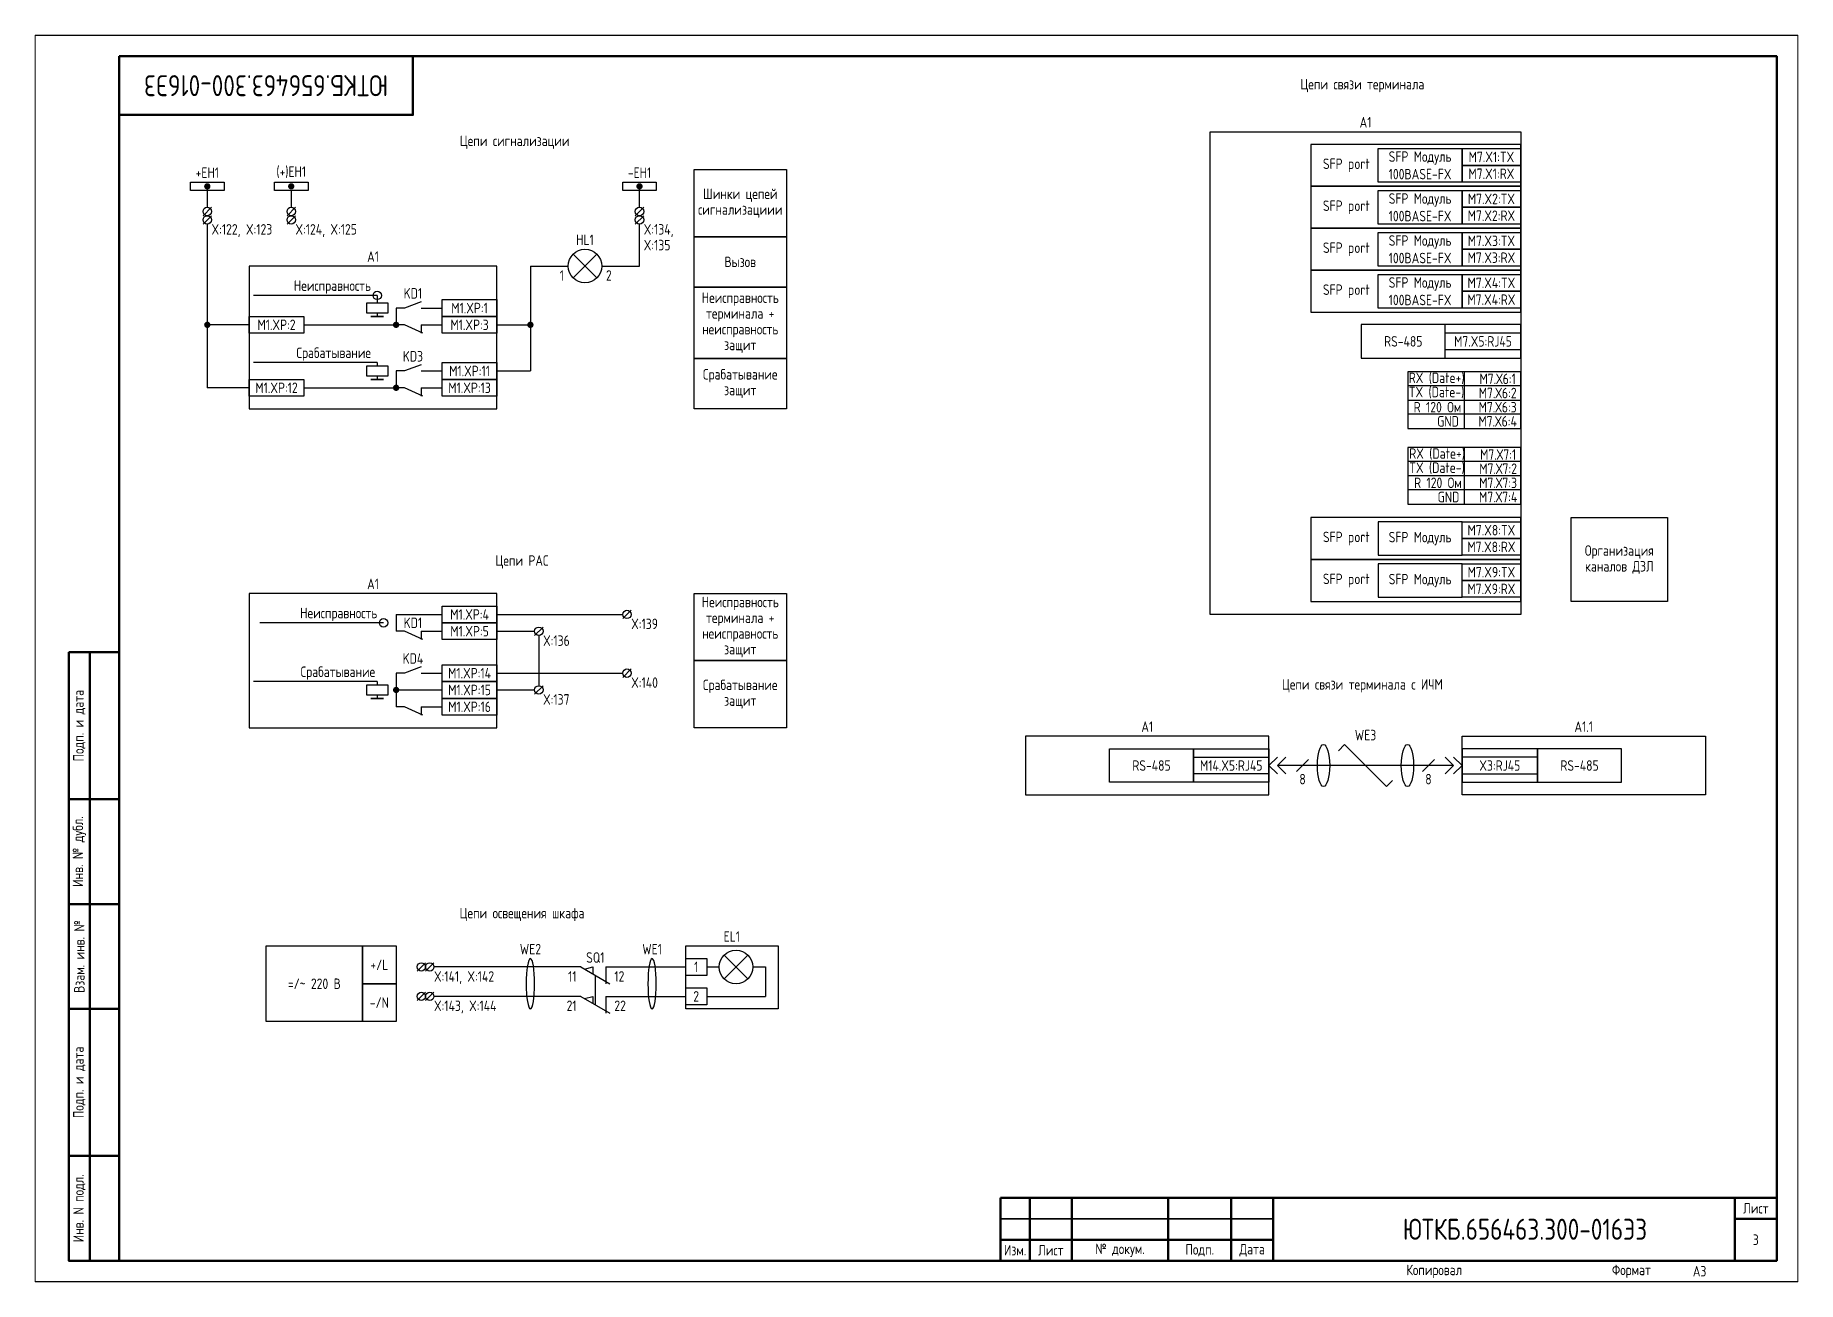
# Paper-space layout 'Лист3' of a CAD drawing. Header units: millimetres, sheet in inches. Extents: x 77.7 to 101.3, y 96.7 to 113.3.
# The model-space entities are those that its viewports show. They can reach past a viewport. Long polylines and large blocks are cut down to what shows.
import ezdxf

# ---------------------------------------------------------------- set-up
doc = ezdxf.new("R2010")
doc.units = ezdxf.units.MM
doc.styles.add('Gost_type_A', font='GOST_0.TTF')

# ---------------------------------------------------------------- blocks, each defined once
blk = doc.blocks.new('Штамп угловой верхний')
at = {"lineweight": 50}
blk.add_lwpolyline([(0, 0), (70, 0), (70, -14), (0, -14)], close=True, dxfattribs=at)
blk = doc.blocks.new('Формат_А3')
blk.add_lwpolyline([(-420, 297), (0, 297), (0, 0), (-420, 0)], close=True)
at = {"lineweight": 50}
blk.add_lwpolyline([(-400, 292), (-5, 292), (-5, 5), (-400, 5)], close=True, dxfattribs=at)
blk = doc.blocks.new('Штамп левый нижний')
at = {"lineweight": 50}
for points in [[(-12, 145), (-7, 145), (-7, 110), (-12, 110)], [(-7, 145), (0, 145), (0, 110), (-7, 110)], [(-12, 110), (-7, 110), (-7, 85), (-12, 85)], [(-7, 110), (0, 110), (0, 85), (-7, 85)], [(-12, 85), (-7, 85), (-7, 60), (-12, 60)], [(-7, 85), (0, 85), (0, 60), (-7, 60)], [(-12, 60), (-7, 60), (-7, 25), (-12, 25)], [(-7, 60), (0, 60), (0, 25), (-7, 25)], [(-12, 25), (-7, 25), (-7, 0), (-12, 0)], [(-7, 25), (0, 25), (0, 0), (-7, 0)]]:
    blk.add_lwpolyline(points, close=True, dxfattribs=at)
at = {"char_height": 2.5, "attachment_point": 5, "rotation": 90, "style": 'Gost_type_A'}
for s, insert, width in [('Подп. и дата', (-9.5, 127.5), 35), ('Инв. № дубл.', (-9.5, 97.5), 25), ('Взам. инв. №', (-9.5, 72.5), 25), ('Подп. и дата', (-9.5, 42.5), 35), ('Инв. N подл.', (-9.5, 12.5), 25)]:
    blk.add_mtext(s, dxfattribs=dict(at, insert=insert, width=width))
blk = doc.blocks.new('Штамп малый нижний')
at = {"lineweight": 50}
for points in [[(-185, 15), (-178, 15), (-178, 5), (-185, 5)], [(-178, 15), (-168, 15), (-168, 5), (-178, 5)], [(-168, 15), (-145, 15), (-145, 5), (-168, 5)], [(-145, 15), (-130, 15), (-130, 5), (-145, 5)], [(-130, 15), (-120, 15), (-120, 5), (-130, 5)], [(-120, 15), (-10, 15), (-10, 0), (-120, 0)], [(-10, 15), (0, 15), (0, 10), (-10, 10)], [(-10, 10), (0, 10), (0, 0), (-10, 0)], [(-185, 5), (-178, 5), (-178, 0), (-185, 0)], [(-178, 5), (-168, 5), (-168, 0), (-178, 0)], [(-168, 5), (-145, 5), (-145, 0), (-168, 0)], [(-145, 5), (-130, 5), (-130, 0), (-145, 0)], [(-130, 5), (-120, 5), (-120, 0), (-130, 0)]]:
    blk.add_lwpolyline(points, close=True, dxfattribs=at)
for points in [[(-185, 15), (-178, 15), (-178, 10), (-185, 10)], [(-178, 15), (-168, 15), (-168, 10), (-178, 10)], [(-168, 15), (-145, 15), (-145, 10), (-168, 10)], [(-145, 15), (-130, 15), (-130, 10), (-145, 10)], [(-130, 15), (-120, 15), (-120, 10), (-130, 10)], [(-185, 10), (-178, 10), (-178, 5), (-185, 5)], [(-178, 10), (-168, 10), (-168, 5), (-178, 5)], [(-168, 10), (-145, 10), (-145, 5), (-168, 5)], [(-145, 10), (-130, 10), (-130, 5), (-145, 5)], [(-130, 10), (-120, 10), (-120, 5), (-130, 5)]]:
    blk.add_lwpolyline(points, close=True)
at = {"char_height": 2.5, "style": 'Gost_type_A'}
for s, insert, width, attachment_point in [('Лист', (-5, 12.5), 10, 5), ('Изм.', (-181.5, 2.5), 7, 5), ('Лист', (-173, 2.5), 10, 5), ('№ докум.', (-156.5, 2.5), 23, 5), ('Подп.', (-137.5, 2.5), 15, 5), ('Дата', (-125, 2.5), 10, 5), ('Копировал', (-75, -2.53), 13.1202, 6), ('Формат', (-30, -2.53), 13.1202, 6)]:
    blk.add_mtext(s, dxfattribs=dict(at, insert=insert, width=width, attachment_point=attachment_point))
blk = doc.blocks.new('POINT')
at = {"const_width": 0.75}
blk.add_lwpolyline([(-0.375, 0, 1), (0.375, 0, 1)], format="xyb", close=True, dxfattribs=at)
blk = doc.blocks.new('Шинка')
blk.add_lwpolyline([(-4, 1), (4, 1), (4, -1), (-4, -1)], close=True)
blk.add_blockref('POINT', (0, 0))

msp = doc.modelspace()

# ---------------------------------------------------------------- linework, layer by layer
for p, q in [((881, 261), (881, 256)), ((984, 256), (984, 261)), ((901, 260), (901, 256)), ((882, 256), (880, 254)), ((882, 254), (880, 252)), ((881, 252), (881, 213)), ((902, 256), (900, 254)), ((902, 254), (900, 252)), ((985, 256), (983, 254)), ((985, 254), (983, 252)), ((984, 254), (984, 254.01)), ((984, 254), (984, 254.01)), ((984, 242), (984, 252)), ((968.17, 244.83), (973.83, 239.17)), ((973.83, 244.83), (968.17, 239.17)), ((958, 242), (967, 242)), ((958, 242), (958, 217)), ((975, 242), (984, 242)), ((921.5, 235), (892, 235)), ((921.5, 235), (921.5, 233.25)), ((891, 228), (881, 228)), ((921.5, 230.75), (921.5, 230)), ((932, 228), (932, 226)), ((950, 228), (958, 228)), ((921.5, 219), (892, 219)), ((921.5, 219), (921.5, 218.25)), ((921.5, 215.75), (921.5, 215)), ((950, 217), (958, 217)), ((891, 213), (881, 213)), ((932, 213), (932, 211)), ((982.01, 160), (980.01, 158)), ((923, 157), (893.5, 157)), ((926, 159), (926, 155)), ((950, 159), (980, 159)), ((961, 156), (959, 154)), ((932, 155), (932, 153)), ((950, 155), (959, 155)), ((960, 154), (960, 142)), ((921.5, 143), (892, 143)), ((921.5, 143), (921.5, 142.25)), ((950, 145), (980, 145)), ((982.01, 146), (980.01, 144)), ((921.5, 139.75), (921.5, 139)), ((950, 141), (959, 141)), ((961, 142), (959, 140)), ((932, 137), (932, 135)), ((1150.53, 126.53), (1152, 128)), ((1152, 128), (1162, 118)), ((1134, 123), (1136, 125)), ((1134, 123), (1136, 125)), ((1134, 123), (1136, 121)), ((1134, 123), (1136, 121)), ((1136, 123), (1138, 125)), ((1136, 123), (1138, 125)), ((1178, 123), (1136, 123)), ((1136, 123), (1138, 121)), ((1136, 123), (1138, 121)), ((1143.41, 124.41), (1140.59, 121.59)), ((1173.41, 124.41), (1170.59, 121.59)), ((1178, 123), (1176, 125)), ((1178, 123), (1176, 125)), ((1178, 123), (1176, 121)), ((1178, 123), (1176, 121)), ((1180, 123), (1178, 125)), ((1180, 123), (1178, 125)), ((1180, 123), (1178, 121)), ((1180, 123), (1178, 121)), ((1162, 118), (1163.41, 119.41)), ((933.01, 76), (931.01, 74)), ((935.01, 76), (933.01, 74)), ((1004.17, 77.83), (1009.83, 72.17)), ((1009.83, 77.83), (1004.17, 72.17)), ((970, 75), (935.01, 75)), ((970, 75), (976.92, 71)), ((970.87, 74.5), (972.87, 75)), ((972.87, 75), (972.87, 73.34)), ((976, 75), (976, 71)), ((976, 75), (995, 75)), ((1000, 75), (1003, 75)), ((1011, 75), (1014, 75)), ((1014, 75), (1014, 68)), ((933.01, 69), (931.01, 67)), ((935.01, 69), (933.01, 67)), ((970, 68), (935.01, 68)), ((970, 68), (976.92, 64)), ((970.87, 67.5), (972.87, 68)), ((972.87, 68), (972.87, 66.34)), ((976, 68), (976, 64)), ((976, 68), (995, 68)), ((1000, 68), (1014, 68))]:
    msp.add_line(p, q)
at = {"ltscale": 1.08}
for p, q in [((928, 232), (926, 232)), ((926, 232), (926, 228)), ((932, 232), (937, 232)), ((904, 228), (926, 228)), ((928, 228), (926, 228)), ((932, 228), (937, 228)), ((928, 217), (926, 217)), ((926, 217), (926, 213)), ((932, 217), (937, 217)), ((904, 213), (926, 213)), ((928, 213), (926, 213)), ((932, 213), (937, 213)), ((926, 159), (937, 159)), ((928, 155), (926, 155)), ((932, 155), (937, 155)), ((928, 145), (926, 145)), ((926, 145), (926, 137)), ((932, 145), (937, 145)), ((926, 141), (937, 141)), ((928, 137), (926, 137)), ((932, 137), (937, 137))]:
    msp.add_line(p, q, dxfattribs=at)
at = {"ltscale": 4.32}
for p, q in [((932, 233.5), (928, 232)), ((932.39, 226), (928, 228)), ((932, 218.5), (928, 217)), ((932.39, 211), (928, 213)), ((932.39, 153), (928, 155)), ((932, 146.5), (928, 145)), ((932.39, 135), (928, 137))]:
    msp.add_line(p, q, dxfattribs=at)
at = {"ltscale": 0.5}
msp.add_line((973.46, 73), (973.46, 66), dxfattribs=at)
for points in [[(1120, 274), (1194, 274), (1194, 159), (1120, 159)], [(1144, 261), (1194, 261), (1194, 271), (1144, 271)], [(1160, 270), (1180, 270), (1180, 262), (1160, 262)], [(1180, 270), (1194, 270), (1194, 266), (1180, 266)], [(1019, 249), (997, 249), (997, 265), (1019, 265)], [(1180, 266), (1194, 266), (1194, 262), (1180, 262)], [(1144, 251), (1194, 251), (1194, 261), (1144, 261)], [(1160, 260), (1180, 260), (1180, 252), (1160, 252)], [(1180, 260), (1194, 260), (1194, 256), (1180, 256)], [(1180, 256), (1194, 256), (1194, 252), (1180, 252)], [(1019, 237), (997, 237), (997, 249), (1019, 249)], [(1144, 241), (1194, 241), (1194, 251), (1144, 251)], [(1160, 250), (1180, 250), (1180, 242), (1160, 242)], [(1180, 250), (1194, 250), (1194, 246), (1180, 246)], [(1180, 246), (1194, 246), (1194, 242), (1180, 242)], [(891, 208), (950, 208), (950, 242), (891, 242)], [(1144, 231), (1194, 231), (1194, 241), (1144, 241)], [(1160, 240), (1180, 240), (1180, 232), (1160, 232)], [(1180, 240), (1194, 240), (1194, 236), (1180, 236)], [(1019, 220), (997, 220), (997, 237), (1019, 237)], [(1180, 236), (1194, 236), (1194, 232), (1180, 232)], [(924, 233.25), (924, 230.75), (919, 230.75), (919, 233.25)], [(937, 234), (950, 234), (950, 230), (937, 230)], [(891, 230), (904, 230), (904, 226), (891, 226)], [(923, 230), (920, 230)], [(937, 230), (950, 230), (950, 226), (937, 226)], [(1176, 226.06), (1194, 226.06), (1194, 222.06), (1176, 222.06)], [(937, 219), (950, 219), (950, 215), (937, 215)], [(1019, 208), (997, 208), (997, 220), (1019, 220)], [(891, 215), (904, 215), (904, 211), (891, 211)], [(924, 218.25), (924, 215.75), (919, 215.75), (919, 218.25)], [(923, 215), (920, 215)], [(937, 215), (950, 215), (950, 211), (937, 211)], [(1180.58, 203.26), (1180.58, 216.77), (1167.06, 216.77), (1167.06, 203.26)], [(1180.58, 185.27), (1180.58, 198.78), (1167.06, 198.78), (1167.06, 185.27)], [(1194, 182.08), (1144, 182.08), (1144, 172.08), (1194, 172.08)], [(1180, 181.08), (1194, 181.08), (1194, 177.08), (1180, 177.08)], [(1229, 162.08), (1206, 162.08), (1206, 182.08), (1229, 182.08)], [(1180, 177.08), (1194, 177.08), (1194, 173.08), (1180, 173.08)], [(1194, 172.08), (1144, 172.08), (1144, 162.08), (1194, 162.08)], [(1180, 171.08), (1194, 171.08), (1194, 167.08), (1180, 167.08)], [(891, 132), (950, 132), (950, 164), (891, 164)], [(1019, 148), (997, 148), (997, 164), (1019, 164)], [(1180, 167.08), (1194, 167.08), (1194, 163.08), (1180, 163.08)], [(937, 161), (950, 161), (950, 157), (937, 157)], [(937, 157), (950, 157), (950, 153), (937, 153)], [(937, 147), (950, 147), (950, 143), (937, 143)], [(1019, 132), (997, 132), (997, 148), (1019, 148)], [(937, 143), (950, 143), (950, 139), (937, 139)], [(924, 142.25), (924, 139.75), (919, 139.75), (919, 142.25)], [(923, 139), (920, 139)], [(937, 139), (950, 139), (950, 135), (937, 135)], [(1076, 116), (1134, 116), (1134, 130), (1076, 130)], [(1096, 127), (1116, 127), (1116, 119), (1096, 119)], [(1116, 127), (1134, 127), (1134, 119), (1116, 119)], [(1238, 116), (1180, 116), (1180, 130), (1238, 130)], [(1198, 127), (1180, 127), (1180, 119), (1198, 119)], [(1218, 127), (1198, 127), (1198, 119), (1218, 119)], [(1116, 125), (1134, 125), (1134, 121), (1116, 121)], [(1198, 125), (1180, 125), (1180, 121), (1198, 121)], [(918, 62), (895, 62), (895, 80), (918, 80)], [(926, 71), (918, 71), (918, 80), (926, 80)], [(995, 80), (1017, 80), (1017, 65), (995, 65)], [(995, 77), (1000, 77), (1000, 73), (995, 73)], [(926, 62), (918, 62), (918, 71), (926, 71)], [(995, 70), (1000, 70), (1000, 66), (995, 66)]]:
    msp.add_lwpolyline(points, close=True)
at = {"ltscale": 4}
for points in [[(1156, 220.06), (1194, 220.06), (1194, 228.06), (1156, 228.06)], [(1156, 220.06), (1176, 220.06), (1176, 228.06), (1156, 228.06)], [(1160, 173.08), (1180, 173.08), (1180, 181.08), (1160, 181.08)], [(1160, 163.08), (1180, 163.08), (1180, 171.08), (1160, 171.08)]]:
    msp.add_lwpolyline(points, close=True, dxfattribs=at)
for points in [[(1180.58, 203.26), (1194, 203.26), (1194, 216.77), (1180.58, 216.77)], [(1194, 213.44), (1167.06, 213.44)], [(1194, 210.01), (1167.06, 210.01)], [(1194, 206.68), (1167.06, 206.68)], [(1180.58, 185.27), (1194, 185.27), (1194, 198.78), (1180.58, 198.78)], [(1194, 195.45), (1167.06, 195.45)], [(1194, 192.02), (1167.06, 192.02)], [(1194, 188.69), (1167.06, 188.69)]]:
    msp.add_lwpolyline(points)
for centre, radius in [((881, 255), 1), ((881, 253), 1), ((901, 255), 1), ((901, 253), 1), ((984, 255), 1), ((984, 253), 1), ((971, 242), 4), ((921.5, 235), 1), ((981.01, 159), 1), ((923, 157), 1), ((960, 155), 1), ((981.01, 145), 1), ((960, 141), 1), ((932.01, 75), 1), ((934.01, 75), 1), ((1007, 75), 4), ((932.01, 68), 1), ((934.01, 68), 1)]:
    msp.add_circle(centre, radius)
for centre in [(1147, 123), (1167, 123)]:
    msp.add_ellipse(centre, major_axis=(0, -5), ratio=0.293778)
at = {"extrusion": (0, 0, -1)}
for centre in [(958, 71), (987, 71)]:
    msp.add_ellipse(centre, major_axis=(0, -6), ratio=0.166667, dxfattribs=at)

# ---------------------------------------------------------------- block references
at = {"color": 1}
for name, p in [('Формат_А3', (840, 0)), ('Формат_А3', (1260, 0)), ('Формат_А3', (1680, 0)), ('Штамп левый нижний', (860, 5)), ('Штамп малый нижний', (1255, 5))]:
    msp.add_blockref(name, p, dxfattribs=at)
for name, p in [('Штамп угловой верхний', (860, 292)), ('Шинка', (881, 261)), ('Шинка', (901, 261)), ('Шинка', (984, 261)), ('POINT', (881, 228)), ('POINT', (926, 228)), ('POINT', (958, 228)), ('POINT', (926, 213)), ('POINT', (926, 141))]:
    msp.add_blockref(name, p)

# ---------------------------------------------------------------- texts
at = {"insert": (895, 285), "char_height": 5, "width": 70, "attachment_point": 5, "rotation": 180, "style": 'Gost_type_A'}
msp.add_mtext('ЮТКБ.656463.300-016Э3', dxfattribs=at)
at = {"char_height": 2.5, "style": 'Gost_type_A'}
for s, insert, width, attachment_point, line_spacing_factor in [('Цепи связи терминала', (1156.25, 285), 197.5, 5, 0.9), ('A1', (1157, 275), 74.0002, 8, 0.9), ('Цепи сигнализации', (954.25, 271.5), 197.5, 5, 0.9), ('Шинки цепей сигнализациии', (1008, 257), 21.9988, 5, 0.9), ('X:122, X:123', (882, 252), 16, 1, 0.9), ('X:124, X:125', (902, 252), 16, 1, 0.9), ('X:134,\\PX:135', (985, 252), 16, 1, 0.9), ('A1', (920.5, 243), 59, 8, 0.9), ('Вызов', (1008, 243), 21.9988, 5, 0.9), ('Неисправность', (920, 237), 37, 6, 0.8), ('Неисправность терминала + неисправность защит', (1008, 228.5), 21.9988, 5, 0.9), ('Срабатывание защит', (1008, 214), 21.9988, 5, 0.9), ('RX (Date+)', (1173.95, 213.88), 59, 8, 0.9), ('M7.Х6:1', (1188.49, 213.88), 59, 8, 0.9), ('TX (Date-)', (1173.93, 210.5), 59, 8, 0.9), ('M7.Х6:2', (1188.49, 210.5), 59, 8, 0.9), ('R 120 Ом', (1174.15, 207.13), 59, 8, 0.9), ('GND', (1176.67, 203.76), 59, 8, 0.9), ('M7.Х6:4', (1188.49, 203.76), 59, 8, 0.9), ('M7.Х6:3', (1188.49, 207.13), 59, 8, 0.9), ('RX (Date+)', (1174.06, 195.84), 59, 8, 0.9), ('M7.Х7:1', (1188.6, 195.84), 59, 8, 0.9), ('TX (Date-)', (1174.04, 192.47), 59, 8, 0.9), ('M7.Х7:2', (1188.6, 192.47), 59, 8, 0.9), ('R 120 Ом', (1174.26, 189.1), 59, 8, 0.9), ('M7.Х7:3', (1188.6, 189.1), 59, 8, 0.9), ('GND', (1176.78, 185.72), 59, 8, 0.9), ('M7.Х7:4', (1188.6, 185.72), 59, 8, 0.9), ('Цепи РАС', (956, 171.5), 191.9988, 5, 0.9), ('Организация каналов ДЗЛ', (1217.5, 172.08), 23, 5, 0.9), ('A1', (920.5, 165), 59, 8, 0.9), ('Неисправность', (921.5, 159), 37, 6, 0.8), ('Неисправность терминала + неисправность защит', (1008, 156), 21.9988, 5, 0.9), ('X:139', (982.01, 158), 8, 1, 0.9), ('X:136', (961.01, 154), 8, 1, 0.9), ('X:140', (982.01, 144), 8, 1, 0.9), ('Срабатывание защит', (1008, 140), 21.9988, 5, 0.9), ('Цепи связи терминала с ИЧМ', (1156.25, 142), 197.5, 5, 0.9), ('X:137', (961.01, 140), 8, 1, 0.9), ('A1', (1105, 131), 58.0002, 8, 0.9), ('A1.1', (1209, 131), 58.0002, 8, 0.9), ('Цепи освещения шкафа', (956, 87.5), 122, 5, 0.9), ('EL1', (1006, 81), 21.9942, 8, 0.9), ('+/L', (922, 75.5), 8, 5, 0.9), ('=/~ 220 В', (906.5, 71), 23, 5, 0.9), ('X:141, X:142', (935.01, 74), 17.9949, 1, 0.9), ('-/N', (922, 66.5), 8, 5, 0.9), ('X:143, X:144', (935.01, 67), 17.9949, 1, 0.9)]:
    msp.add_mtext(s, dxfattribs=dict(at, insert=insert, width=width, attachment_point=attachment_point, line_spacing_factor=line_spacing_factor))
at = {"style": 'Gost_type_A'}
for s, insert, char_height, width, attachment_point in [('SFP Mодуль 100BASE-FX', (1170, 266), 2.5, 19.9998, 5), ('M7.X1:TX', (1187, 268), 2.5, 14, 5), ('+EH1', (881, 263), 2.5, 10, 8), ('(+)EH1', (901, 263), 2.5, 10, 8), ('-EH1', (984, 263), 2.5, 10, 8), ('SFP port', (1158, 266), 2.5, 20, 6), ('M7.X1:RX', (1187, 264), 2.5, 14, 5), ('SFP port', (1158, 256), 2.5, 20, 6), ('SFP Mодуль 100BASE-FX', (1170, 256), 2.5, 19.9998, 5), ('M7.X2:TX', (1187, 258), 2.5, 14, 5), ('M7.X2:RX', (1187, 254), 2.5, 14, 5), ('HL1', (971, 247), 2.5, 14, 8), ('SFP Mодуль 100BASE-FX', (1170, 246), 2.5, 19.9998, 5), ('M7.X3:TX', (1187, 248), 2.5, 14, 5), ('SFP port', (1158, 246), 2.5, 20, 6), ('M7.X3:RX', (1187, 244), 2.5, 14, 5), ('1', (966, 241), 2.5, 6, 3), ('2', (976, 241), 2.5, 6, 1), ('KD1', (930, 235.5), 2.5, 8, 5), ('SFP port', (1158, 236), 2.5, 20, 6), ('SFP Mодуль 100BASE-FX', (1170, 236), 2.5, 19.9998, 5), ('M7.X4:RX', (1187, 234), 2.5, 14, 5), ('M7.X4:TX', (1187, 238), 2.5, 14, 5), ('M1.XP:1', (943.5, 232), 2.5, 13, 5), ('M1.XP:2', (897.5, 228), 2.5, 13, 5), ('M1.XP:3', (943.5, 228), 2.5, 13, 5), ('RS-485', (1166, 224.06), 2.5, 19.9998, 5), ('M7.X5:RJ45', (1185, 224.06), 2.5, 18.0002, 5), ('KD3', (930, 220.5), 2.5, 8, 5), ('M1.XP:12', (897.5, 213), 2.5, 13, 5), ('M1.XP:13', (943.5, 213), 2.5, 13, 5), ('M1.XP:11', (943.5, 217), 2.5, 13, 5), ('SFP port', (1158, 177.08), 2.5, 20, 6), ('SFP Mодуль ', (1170, 177.08), 2.5, 19.9998, 5), ('M7.X8:TX', (1187, 179.08), 2.5, 14, 5), ('M7.X8:RX', (1187, 175.08), 2.5, 14, 5), ('SFP port', (1158, 167.08), 2.5, 20, 6), ('SFP Mодуль ', (1170, 167.08), 2.5, 19.9998, 5), ('M7.X9:TX', (1187, 169.08), 2.5, 14, 5), ('M7.X9:RX', (1187, 165.08), 2.5, 14, 5), ('M1.XP:4', (943.5, 159), 2.5, 13, 5), ('KD1', (930, 157), 2.5, 8, 5), ('M1.XP:5', (943.5, 155), 2.5, 13, 5), ('KD4', (930, 148.5), 2.5, 8, 5), ('M1.XP:14', (943.5, 145), 2.5, 13, 5), ('M1.XP:15', (943.5, 141), 2.5, 13, 5), ('M1.XP:16', (943.5, 137), 2.5, 13, 5), ('WE3', (1157, 129), 2.5, 20, 8), ('RS-485', (1106, 123), 2.5, 19.9998, 5), ('M14.X5:RJ45', (1125, 123), 2.5, 18.0002, 5), ('X3:RJ45', (1189, 123), 2.5, 18.0002, 5), ('RS-485', (1208, 123), 2.5, 19.9998, 5), ('8', (1142, 121), 2.5, 20, 2), ('8', (1172, 121), 2.5, 20, 2), ('WE2', (958, 78), 2.5, 10, 8), ('WE1', (987, 78), 2.5, 10, 8), ('SQ1', (973.46, 76), 2.5, 10, 8), ('1', (997.5, 75), 2.5, 5, 5), ('11', (969, 74), 2.5, 6, 3), ('12', (978, 74), 2.5, 6, 1), ('2', (997.5, 68), 2.5, 5, 5), ('21', (969, 67), 2.5, 6, 3), ('22', (978, 67), 2.5, 6, 1), ('ЮТКБ.656463.300-016Э3', (1195, 12.5), 5, 120, 5), ('3', (1250, 10), 2.5, 10, 5), ('A3', (1235, 2.5), 2.5, 20, 4)]:
    msp.add_mtext(s, dxfattribs=dict(at, insert=insert, char_height=char_height, width=width, attachment_point=attachment_point))
at = {"color": 6, "char_height": 2.5, "width": 37, "attachment_point": 6, "line_spacing_factor": 0.8, "style": 'Gost_type_A'}
for insert in [(920, 221), (921, 145)]:
    msp.add_mtext('Срабатывание', dxfattribs=dict(at, insert=insert))

psp = doc.layouts.new('Лист3')

# ---------------------------------------------------------------- viewports
at = {"layer": '0'}
psp.add_viewport(center=(89.532, 105.008), size=(23.589, 16.681), view_center_point=(1050, 148.5), view_height=297, dxfattribs=at)

doc.saveas('drawing.dxf')
